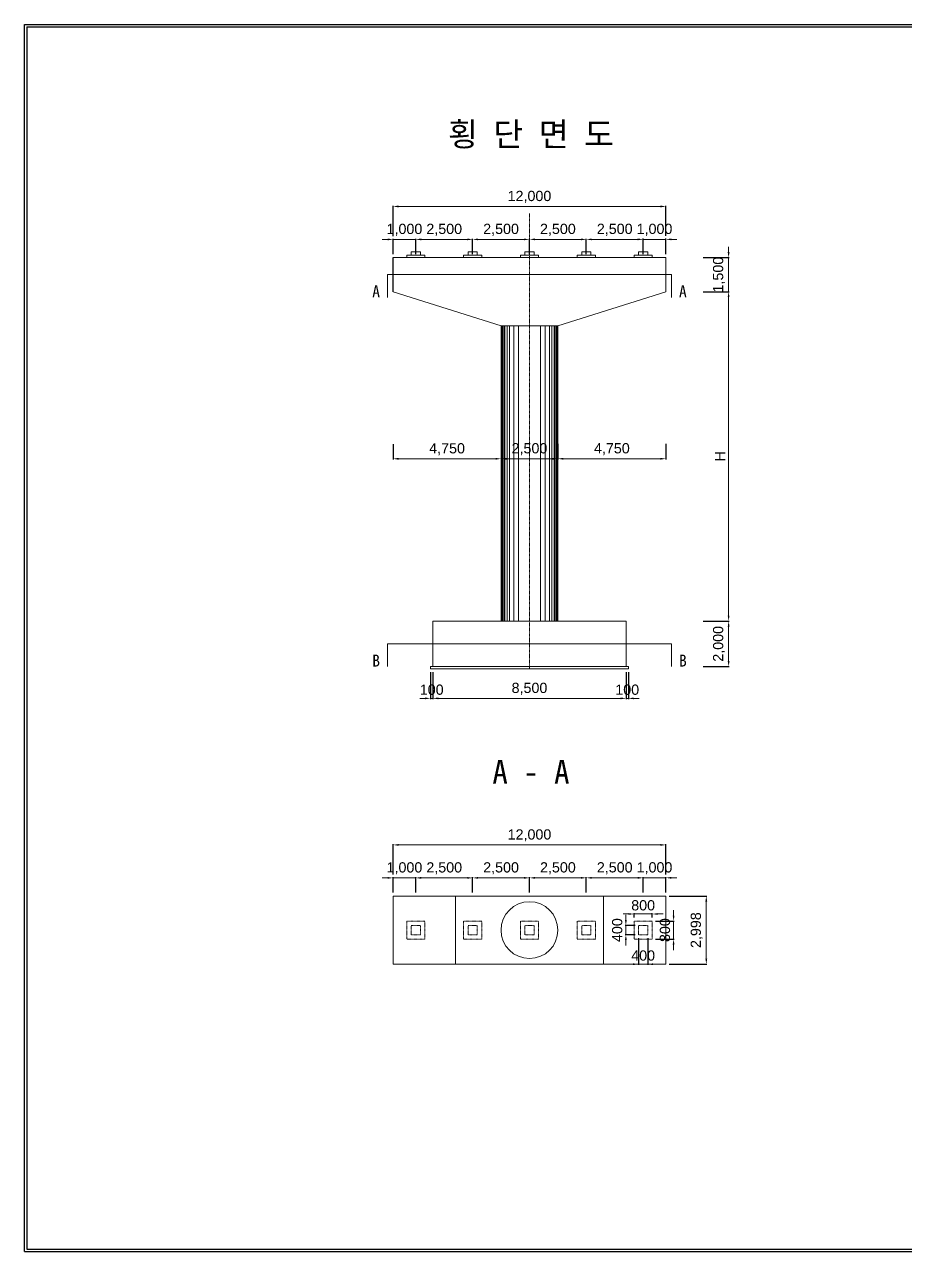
# Model space of a CAD drawing. Header units: metres. Extents: x 203254 to 280754, y 162515 to 216515.
# Drawn here: x 203254 to 242004, y 162515 to 216515 of the extents above; entities that cross this region are included whole.
import ezdxf
from ezdxf.enums import TextEntityAlignment as Align

# ---------------------------------------------------------------- set-up
doc = ezdxf.new("R2010")
doc.units = ezdxf.units.M
doc.header["$MEASUREMENT"] = 0
doc.linetypes.add('DGN Style 3', pattern=[0.059074, 0.042196, -0.016878])
doc.layers.get('Defpoints').update_dxf_attribs({"lineweight": 0})
for name, color, linetype, lineweight in [('A-DIM01', 1, 'Continuous', 0), ('Adojoint Line', 1, 'Continuous', 0), ('Concrete', 4, 'Continuous', 0), ('Shoe', 5, 'Continuous', 0), ('Text', 3, 'Continuous', 0)]:
    doc.layers.add(name, color=color, linetype=linetype, lineweight=lineweight)
doc.styles.get("Standard").update_dxf_attribs({"font": '', "height": 5})
doc.styles.add('Style-ENGINEERING', font='ENGINEERING.shx')
doc.styles.add('style2', font='arial.ttf')
doc.styles.add('돋움', font='')
doc.styles.get('Standard').set_extended_font_data('GulimChe')
doc.styles.get('돋움').set_extended_font_data('Dotum')
doc.dimstyles.new('DIM01', dxfattribs={"dimtxt": 3.5, "dimasz": 0.8, "dimexe": 2, "dimexo": 10, "dimgap": 1.25, "dimtad": 1, "dimdec": 0, "dimzin": 0, "dimtxsty": '돋움', "dimcen": 0.09, "dimclrd": 1, "dimclre": 1, "dimclrt": 256, "dimadec": 0, "dimazin": 0, "dimtfac": 0.072, "dimtdec": 0, "dimtix": 1, "dimtmove": 2, "dimatfit": 3, "dimfxl": 1, "dimtolj": 1, "dimtzin": 0, "dimlwd": -1, "dimarcsym": 0})
doc.dimstyles.get("Standard").update_dxf_attribs({"dimtxt": 5, "dimasz": 0.18, "dimexe": 0.18, "dimexo": 0.0625, "dimgap": 0.09, "dimtad": 0, "dimtih": 1, "dimtoh": 1, "dimdec": 4, "dimzin": 0, "dimdsep": 46, "dimtxsty": 'Standard', "dimcen": 0.09, "dimadec": 0, "dimazin": 0, "dimtfac": 1, "dimtdec": 4, "dimtofl": 0, "dimtmove": 0, "dimatfit": 3, "dimfxl": 1, "dimtolj": 1, "dimtzin": 0, "dimarcsym": 0})

# ---------------------------------------------------------------- blocks, each defined once
blk = doc.blocks.new('TerminatorOpen_0.5')
at = {"color": 0, "linetype": 'ByBlock', "lineweight": -2}
for q in [(-1, 0.25), (-1, 0), (-1, -0.25)]:
    blk.add_line((0, 0), q, dxfattribs=at)
blk = doc.blocks.new('*D126')
at = {"layer": 'Concrete', "color": 0, "linetype": 'Continuous', "lineweight": -2}
blk.add_line((219465, 204759), (219465, 206258), dxfattribs=at)
at = {"layer": 'Defpoints', "color": 0, "linetype": 'Continuous'}
for p in [(219465, 206258), (219465, 206258), (219465, 204758)]:
    blk.add_point(p, dxfattribs=at)
at = {"layer": 'Concrete', "color": 0, "linetype": 'Continuous', "lineweight": -2, "xscale": 0.5, "yscale": 0.5, "zscale": 0.5}
for p, rotation in [((219465, 206258), 90), ((219465, 204758), 270)]:
    blk.add_blockref('TerminatorOpen_0.5', p, dxfattribs=dict(at, rotation=rotation))
at = {"layer": 'Concrete', "color": 0, "linetype": 'Continuous', "lineweight": 0, "insert": (219464, 205508), "char_height": 0.5, "attachment_point": 5, "rotation": 90, "style": 'Style-ENGINEERING'}
blk.add_mtext('1500', dxfattribs=at)
blk = doc.blocks.new('*D128')
at = {"layer": 'A-DIM01', "color": 1}
for p, q in [((219225, 207058), (218985, 207058)), ((220465, 207058), (219465, 207058)), ((220705, 207058), (220945, 207058))]:
    blk.add_line(p, q, dxfattribs=at)
at = {"layer": 'A-DIM01', "color": 1, "lineweight": -2}
for p, q in [((219465, 206408), (219465, 207088)), ((220465, 206408), (220465, 207088))]:
    blk.add_line(p, q, dxfattribs=at)
at = {"layer": 'A-DIM01', "color": 1}
for points in [[(219225, 207098), (219225, 207018), (219465, 207058)], [(220705, 207098), (220705, 207018), (220465, 207058)]]:
    blk.add_solid(points, dxfattribs=at)
at = {"layer": 'Defpoints', "color": 0}
for p in [(219465, 207058), (219465, 206258), (220465, 206258)]:
    blk.add_point(p, dxfattribs=at)
at = {"layer": 'A-DIM01', "color": 7, "insert": (219965, 207479), "char_height": 450, "attachment_point": 5, "style": 'style2'}
blk.add_mtext('\\A1;1,000', dxfattribs=at)
blk = doc.blocks.new('*D130')
at = {"layer": 'A-DIM01', "color": 1, "lineweight": -2}
for p, q in [((219465, 207208), (219465, 208539)), ((231465, 207210), (231465, 208539))]:
    blk.add_line(p, q, dxfattribs=at)
at = {"layer": 'A-DIM01', "color": 1}
blk.add_line((231225, 208509), (219705, 208509), dxfattribs=at)
for points in [[(219705, 208549), (219705, 208469), (219465, 208509)], [(231225, 208549), (231225, 208469), (231465, 208509)]]:
    blk.add_solid(points, dxfattribs=at)
at = {"layer": 'Defpoints', "color": 0}
for p in [(219465, 208509), (219465, 207058), (231465, 207060)]:
    blk.add_point(p, dxfattribs=at)
at = {"layer": 'A-DIM01', "color": 7, "insert": (225465, 208929), "char_height": 450, "attachment_point": 5, "style": 'style2'}
blk.add_mtext('\\A1;12,000', dxfattribs=at)
blk = doc.blocks.new('*D132')
at = {"layer": 'A-DIM01', "color": 1, "lineweight": -2}
for p, q in [((220465, 206408), (220465, 207089)), ((222965, 206409), (222965, 207089))]:
    blk.add_line(p, q, dxfattribs=at)
at = {"layer": 'A-DIM01', "color": 1}
blk.add_line((222725, 207059), (220705, 207059), dxfattribs=at)
for points in [[(220705, 207099), (220705, 207019), (220465, 207059)], [(222725, 207099), (222725, 207019), (222965, 207059)]]:
    blk.add_solid(points, dxfattribs=at)
at = {"layer": 'Defpoints', "color": 0}
for p in [(220465, 207059), (220465, 206258), (222965, 206259)]:
    blk.add_point(p, dxfattribs=at)
at = {"layer": 'A-DIM01', "color": 7, "insert": (221715, 207479), "char_height": 450, "attachment_point": 5, "style": 'style2'}
blk.add_mtext('\\A1;2,500', dxfattribs=at)
blk = doc.blocks.new('*D134')
at = {"layer": 'A-DIM01', "color": 1, "lineweight": -2}
for p, q in [((222965, 206409), (222965, 207089)), ((225465, 206409), (225465, 207089))]:
    blk.add_line(p, q, dxfattribs=at)
at = {"layer": 'A-DIM01', "color": 1}
blk.add_line((225225, 207059), (223205, 207059), dxfattribs=at)
for points in [[(223205, 207099), (223205, 207019), (222965, 207059)], [(225225, 207099), (225225, 207019), (225465, 207059)]]:
    blk.add_solid(points, dxfattribs=at)
at = {"layer": 'Defpoints', "color": 0}
for p in [(222965, 207059), (222965, 206259), (225465, 206259)]:
    blk.add_point(p, dxfattribs=at)
at = {"layer": 'A-DIM01', "color": 7, "insert": (224215, 207480), "char_height": 450, "attachment_point": 5, "style": 'style2'}
blk.add_mtext('\\A1;2,500', dxfattribs=at)
blk = doc.blocks.new('*D136')
at = {"layer": 'A-DIM01', "color": 1, "lineweight": -2}
for p, q in [((225465, 206409), (225465, 207090)), ((227965, 206410), (227965, 207090))]:
    blk.add_line(p, q, dxfattribs=at)
at = {"layer": 'A-DIM01', "color": 1}
blk.add_line((227725, 207060), (225705, 207060), dxfattribs=at)
for points in [[(225705, 207100), (225705, 207020), (225465, 207060)], [(227725, 207100), (227725, 207020), (227965, 207060)]]:
    blk.add_solid(points, dxfattribs=at)
at = {"layer": 'Defpoints', "color": 0}
for p in [(225465, 207060), (225465, 206259), (227965, 206260)]:
    blk.add_point(p, dxfattribs=at)
at = {"layer": 'A-DIM01', "color": 7, "insert": (226715, 207480), "char_height": 450, "attachment_point": 5, "style": 'style2'}
blk.add_mtext('\\A1;2,500', dxfattribs=at)
blk = doc.blocks.new('*D138')
at = {"layer": 'A-DIM01', "color": 1, "lineweight": -2}
for p, q in [((227965, 206410), (227965, 207090)), ((230465, 206410), (230465, 207090))]:
    blk.add_line(p, q, dxfattribs=at)
at = {"layer": 'A-DIM01', "color": 1}
blk.add_line((230225, 207060), (228205, 207060), dxfattribs=at)
for points in [[(228205, 207100), (228205, 207020), (227965, 207060)], [(230225, 207100), (230225, 207020), (230465, 207060)]]:
    blk.add_solid(points, dxfattribs=at)
at = {"layer": 'Defpoints', "color": 0}
for p in [(227965, 207060), (227965, 206260), (230465, 206260)]:
    blk.add_point(p, dxfattribs=at)
at = {"layer": 'A-DIM01', "color": 7, "insert": (229215, 207481), "char_height": 450, "attachment_point": 5, "style": 'style2'}
blk.add_mtext('\\A1;2,500', dxfattribs=at)
blk = doc.blocks.new('*D140')
at = {"layer": 'A-DIM01', "color": 1}
for p, q in [((230225, 207061), (229985, 207061)), ((231465, 207061), (230465, 207061)), ((231705, 207061), (231945, 207061))]:
    blk.add_line(p, q, dxfattribs=at)
at = {"layer": 'A-DIM01', "color": 1, "lineweight": -2}
for p, q in [((230465, 206410), (230465, 207091)), ((231465, 206411), (231465, 207091))]:
    blk.add_line(p, q, dxfattribs=at)
at = {"layer": 'A-DIM01', "color": 1}
for points in [[(230225, 207101), (230225, 207021), (230465, 207061)], [(231705, 207101), (231705, 207021), (231465, 207061)]]:
    blk.add_solid(points, dxfattribs=at)
at = {"layer": 'Defpoints', "color": 0}
for p in [(230465, 207061), (230465, 206260), (231465, 206261)]:
    blk.add_point(p, dxfattribs=at)
at = {"layer": 'A-DIM01', "color": 7, "insert": (230965, 207481), "char_height": 450, "attachment_point": 5, "style": 'style2'}
blk.add_mtext('\\A1;1,000', dxfattribs=at)
blk = doc.blocks.new('*D142')
at = {"layer": 'A-DIM01', "color": 1}
for p, q in [((234225, 206498), (234225, 206738)), ((234225, 204758), (234225, 206258)), ((234225, 204518), (234225, 204278))]:
    blk.add_line(p, q, dxfattribs=at)
at = {"layer": 'A-DIM01', "color": 1, "lineweight": -2}
for p, q in [((233106, 206258), (234255, 206258)), ((233106, 204758), (234255, 204758))]:
    blk.add_line(p, q, dxfattribs=at)
at = {"layer": 'A-DIM01', "color": 1}
for points in [[(234185, 206498), (234265, 206498), (234225, 206258)], [(234185, 204518), (234265, 204518), (234225, 204758)]]:
    blk.add_solid(points, dxfattribs=at)
at = {"layer": 'Defpoints', "color": 0}
for p in [(232956, 206258), (234225, 206258), (232956, 204758)]:
    blk.add_point(p, dxfattribs=at)
at = {"layer": 'A-DIM01', "color": 7, "insert": (233804, 205508), "char_height": 450, "attachment_point": 5, "rotation": 90, "style": 'style2'}
blk.add_mtext('\\A1;1,500', dxfattribs=at)
blk = doc.blocks.new('*D144')
at = {"layer": 'A-DIM01', "color": 1, "lineweight": -2}
for p, q in [((219465, 198053), (219465, 197373)), ((224215, 198053), (224215, 197373))]:
    blk.add_line(p, q, dxfattribs=at)
at = {"layer": 'A-DIM01', "color": 1}
blk.add_line((219705, 197403), (223975, 197403), dxfattribs=at)
for points in [[(219705, 197443), (219705, 197363), (219465, 197403)], [(223975, 197443), (223975, 197363), (224215, 197403)]]:
    blk.add_solid(points, dxfattribs=at)
at = {"layer": 'Defpoints', "color": 0}
for p in [(219465, 198203), (224215, 198203), (224215, 197403)]:
    blk.add_point(p, dxfattribs=at)
at = {"layer": 'A-DIM01', "color": 7, "insert": (221840, 197823), "char_height": 450, "attachment_point": 5, "style": 'style2'}
blk.add_mtext('\\A1;4,750', dxfattribs=at)
blk = doc.blocks.new('*D146')
at = {"layer": 'A-DIM01', "color": 1, "lineweight": -2}
for p, q in [((224215, 198053), (224215, 197373)), ((226715, 198054), (226715, 197373))]:
    blk.add_line(p, q, dxfattribs=at)
at = {"layer": 'A-DIM01', "color": 1}
blk.add_line((224455, 197403), (226475, 197403), dxfattribs=at)
for points in [[(224455, 197443), (224455, 197363), (224215, 197403)], [(226475, 197443), (226475, 197363), (226715, 197403)]]:
    blk.add_solid(points, dxfattribs=at)
at = {"layer": 'Defpoints', "color": 0}
for p in [(224215, 198203), (226715, 198204), (226715, 197403)]:
    blk.add_point(p, dxfattribs=at)
at = {"layer": 'A-DIM01', "color": 7, "insert": (225465, 197824), "char_height": 450, "attachment_point": 5, "style": 'style2'}
blk.add_mtext('\\A1;2,500', dxfattribs=at)
blk = doc.blocks.new('*D148')
at = {"layer": 'A-DIM01', "color": 1, "lineweight": -2}
for p, q in [((226715, 198054), (226715, 197374)), ((231465, 198054), (231465, 197374))]:
    blk.add_line(p, q, dxfattribs=at)
at = {"layer": 'A-DIM01', "color": 1}
blk.add_line((226955, 197404), (231225, 197404), dxfattribs=at)
for points in [[(226955, 197444), (226955, 197364), (226715, 197404)], [(231225, 197444), (231225, 197364), (231465, 197404)]]:
    blk.add_solid(points, dxfattribs=at)
at = {"layer": 'Defpoints', "color": 0}
for p in [(226715, 198204), (231465, 198204), (231465, 197404)]:
    blk.add_point(p, dxfattribs=at)
at = {"layer": 'A-DIM01', "color": 7, "insert": (229090, 197824), "char_height": 450, "attachment_point": 5, "style": 'style2'}
blk.add_mtext('\\A1;4,750', dxfattribs=at)
blk = doc.blocks.new('*D150')
at = {"layer": 'A-DIM01', "color": 1, "lineweight": -2}
for p, q in [((233574, 204758), (234255, 204758)), ((233106, 190258), (234255, 190258))]:
    blk.add_line(p, q, dxfattribs=at)
at = {"layer": 'A-DIM01', "color": 1}
blk.add_line((234225, 190498), (234225, 204518), dxfattribs=at)
for points in [[(234185, 204518), (234265, 204518), (234225, 204758)], [(234185, 190498), (234265, 190498), (234225, 190258)]]:
    blk.add_solid(points, dxfattribs=at)
at = {"layer": 'Defpoints', "color": 0}
for p in [(233424, 204758), (234225, 204758), (232956, 190258)]:
    blk.add_point(p, dxfattribs=at)
at = {"layer": 'A-DIM01', "color": 7, "insert": (233850, 197508), "char_height": 450, "attachment_point": 5, "rotation": 90, "style": 'style2'}
blk.add_mtext('\\A1;H', dxfattribs=at)
blk = doc.blocks.new('*D152')
at = {"layer": 'A-DIM01', "color": 1, "lineweight": -2}
for p, q in [((233106, 190258), (234256, 190258)), ((233106, 188258), (234256, 188258))]:
    blk.add_line(p, q, dxfattribs=at)
at = {"layer": 'A-DIM01', "color": 1}
blk.add_line((234226, 188498), (234226, 190018), dxfattribs=at)
for points in [[(234186, 190018), (234266, 190018), (234226, 190258)], [(234186, 188498), (234266, 188498), (234226, 188258)]]:
    blk.add_solid(points, dxfattribs=at)
at = {"layer": 'Defpoints', "color": 0}
for p in [(232956, 190258), (234226, 190258), (232956, 188258)]:
    blk.add_point(p, dxfattribs=at)
at = {"layer": 'A-DIM01', "color": 7, "insert": (233805, 189258), "char_height": 450, "attachment_point": 5, "rotation": 90, "style": 'style2'}
blk.add_mtext('\\A1;2,000', dxfattribs=at)
blk = doc.blocks.new('*D154')
at = {"layer": 'A-DIM01', "color": 1, "lineweight": -2}
for p, q in [((221115, 188008), (221115, 186828)), ((221215, 188008), (221215, 186828))]:
    blk.add_line(p, q, dxfattribs=at)
at = {"layer": 'A-DIM01', "color": 1}
for p, q in [((220875, 186858), (220635, 186858)), ((221115, 186858), (221215, 186858)), ((221455, 186858), (221695, 186858))]:
    blk.add_line(p, q, dxfattribs=at)
for points in [[(220875, 186898), (220875, 186818), (221115, 186858)], [(221455, 186898), (221455, 186818), (221215, 186858)]]:
    blk.add_solid(points, dxfattribs=at)
at = {"layer": 'Defpoints', "color": 0}
for p in [(221115, 188158), (221215, 188158), (221215, 186858)]:
    blk.add_point(p, dxfattribs=at)
at = {"layer": 'A-DIM01', "color": 7, "insert": (221165, 187238), "char_height": 450, "attachment_point": 5, "style": 'style2'}
blk.add_mtext('\\A1;100', dxfattribs=at)
blk = doc.blocks.new('*D156')
at = {"layer": 'A-DIM01', "color": 1, "lineweight": -2}
for p, q in [((229715, 188008), (229715, 186828)), ((229815, 188008), (229815, 186828))]:
    blk.add_line(p, q, dxfattribs=at)
at = {"layer": 'A-DIM01', "color": 1}
for p, q in [((229475, 186858), (229235, 186858)), ((229715, 186858), (229815, 186858)), ((230055, 186858), (230295, 186858))]:
    blk.add_line(p, q, dxfattribs=at)
for points in [[(229475, 186898), (229475, 186818), (229715, 186858)], [(230055, 186898), (230055, 186818), (229815, 186858)]]:
    blk.add_solid(points, dxfattribs=at)
at = {"layer": 'Defpoints', "color": 0}
for p in [(229715, 188158), (229815, 188158), (229815, 186858)]:
    blk.add_point(p, dxfattribs=at)
at = {"layer": 'A-DIM01', "color": 7, "insert": (229765, 187238), "char_height": 450, "attachment_point": 5, "style": 'style2'}
blk.add_mtext('\\A1;100', dxfattribs=at)
blk = doc.blocks.new('*D158')
at = {"layer": 'A-DIM01', "color": 1, "lineweight": -2}
for p, q in [((221215, 188008), (221215, 186828)), ((229715, 188008), (229715, 186828))]:
    blk.add_line(p, q, dxfattribs=at)
at = {"layer": 'A-DIM01', "color": 1}
blk.add_line((221455, 186858), (229475, 186858), dxfattribs=at)
for points in [[(221455, 186898), (221455, 186818), (221215, 186858)], [(229475, 186898), (229475, 186818), (229715, 186858)]]:
    blk.add_solid(points, dxfattribs=at)
at = {"layer": 'Defpoints', "color": 0}
for p in [(221215, 188158), (229715, 188158), (229715, 186858)]:
    blk.add_point(p, dxfattribs=at)
at = {"layer": 'A-DIM01', "color": 7, "insert": (225465, 187278), "char_height": 450, "attachment_point": 5, "style": 'style2'}
blk.add_mtext('\\A1;8,500', dxfattribs=at)
blk = doc.blocks.new('*D184')
at = {"layer": 'A-DIM01', "color": 1, "lineweight": -2}
for p, q in [((219465, 179107), (219465, 180438)), ((231465, 179109), (231465, 180438))]:
    blk.add_line(p, q, dxfattribs=at)
at = {"layer": 'A-DIM01', "color": 1}
blk.add_line((231225, 180408), (219705, 180408), dxfattribs=at)
for points in [[(219705, 180448), (219705, 180368), (219465, 180408)], [(231225, 180448), (231225, 180368), (231465, 180408)]]:
    blk.add_solid(points, dxfattribs=at)
at = {"layer": 'Defpoints', "color": 0}
for p in [(219465, 180408), (219465, 178957), (231465, 178959)]:
    blk.add_point(p, dxfattribs=at)
at = {"layer": 'A-DIM01', "color": 7, "insert": (225465, 180828), "char_height": 450, "attachment_point": 5, "style": 'style2'}
blk.add_mtext('\\A1;12,000', dxfattribs=at)
blk = doc.blocks.new('*D186')
at = {"layer": 'A-DIM01', "color": 1, "lineweight": -2}
for p, q in [((225465, 178308), (225465, 178989)), ((227965, 178309), (227965, 178989))]:
    blk.add_line(p, q, dxfattribs=at)
at = {"layer": 'A-DIM01', "color": 1}
blk.add_line((227725, 178959), (225705, 178959), dxfattribs=at)
for points in [[(225705, 178999), (225705, 178919), (225465, 178959)], [(227725, 178999), (227725, 178919), (227965, 178959)]]:
    blk.add_solid(points, dxfattribs=at)
at = {"layer": 'Defpoints', "color": 0}
for p in [(225465, 178959), (225465, 178158), (227965, 178159)]:
    blk.add_point(p, dxfattribs=at)
at = {"layer": 'A-DIM01', "color": 7, "insert": (226715, 179379), "char_height": 450, "attachment_point": 5, "style": 'style2'}
blk.add_mtext('\\A1;2,500', dxfattribs=at)
blk = doc.blocks.new('*D188')
at = {"layer": 'A-DIM01', "color": 1, "lineweight": -2}
for p, q in [((227965, 178309), (227965, 178989)), ((230465, 178309), (230465, 178989))]:
    blk.add_line(p, q, dxfattribs=at)
at = {"layer": 'A-DIM01', "color": 1}
blk.add_line((230225, 178959), (228205, 178959), dxfattribs=at)
for points in [[(228205, 178999), (228205, 178919), (227965, 178959)], [(230225, 178999), (230225, 178919), (230465, 178959)]]:
    blk.add_solid(points, dxfattribs=at)
at = {"layer": 'Defpoints', "color": 0}
for p in [(227965, 178959), (227965, 178159), (230465, 178159)]:
    blk.add_point(p, dxfattribs=at)
at = {"layer": 'A-DIM01', "color": 7, "insert": (229215, 179380), "char_height": 450, "attachment_point": 5, "style": 'style2'}
blk.add_mtext('\\A1;2,500', dxfattribs=at)
blk = doc.blocks.new('*D190')
at = {"layer": 'A-DIM01', "color": 1}
for p, q in [((230225, 178960), (229985, 178960)), ((231465, 178960), (230465, 178960)), ((231705, 178960), (231945, 178960))]:
    blk.add_line(p, q, dxfattribs=at)
at = {"layer": 'A-DIM01', "color": 1, "lineweight": -2}
for p, q in [((230465, 178309), (230465, 178990)), ((231465, 178310), (231465, 178990))]:
    blk.add_line(p, q, dxfattribs=at)
at = {"layer": 'A-DIM01', "color": 1}
for points in [[(230225, 179000), (230225, 178920), (230465, 178960)], [(231705, 179000), (231705, 178920), (231465, 178960)]]:
    blk.add_solid(points, dxfattribs=at)
at = {"layer": 'Defpoints', "color": 0}
for p in [(230465, 178960), (230465, 178159), (231465, 178160)]:
    blk.add_point(p, dxfattribs=at)
at = {"layer": 'A-DIM01', "color": 7, "insert": (230965, 179380), "char_height": 450, "attachment_point": 5, "style": 'style2'}
blk.add_mtext('\\A1;1,000', dxfattribs=at)
blk = doc.blocks.new('*D192')
at = {"layer": 'A-DIM01', "color": 1, "lineweight": -2}
for p, q in [((222965, 178308), (222965, 178988)), ((225465, 178308), (225465, 178988))]:
    blk.add_line(p, q, dxfattribs=at)
at = {"layer": 'A-DIM01', "color": 1}
blk.add_line((225225, 178958), (223205, 178958), dxfattribs=at)
for points in [[(223205, 178998), (223205, 178918), (222965, 178958)], [(225225, 178998), (225225, 178918), (225465, 178958)]]:
    blk.add_solid(points, dxfattribs=at)
at = {"layer": 'Defpoints', "color": 0}
for p in [(222965, 178958), (222965, 178158), (225465, 178158)]:
    blk.add_point(p, dxfattribs=at)
at = {"layer": 'A-DIM01', "color": 7, "insert": (224215, 179379), "char_height": 450, "attachment_point": 5, "style": 'style2'}
blk.add_mtext('\\A1;2,500', dxfattribs=at)
blk = doc.blocks.new('*D194')
at = {"layer": 'A-DIM01', "color": 1, "lineweight": -2}
for p, q in [((220465, 178307), (220465, 178988)), ((222965, 178308), (222965, 178988))]:
    blk.add_line(p, q, dxfattribs=at)
at = {"layer": 'A-DIM01', "color": 1}
blk.add_line((222725, 178958), (220705, 178958), dxfattribs=at)
for points in [[(220705, 178998), (220705, 178918), (220465, 178958)], [(222725, 178998), (222725, 178918), (222965, 178958)]]:
    blk.add_solid(points, dxfattribs=at)
at = {"layer": 'Defpoints', "color": 0}
for p in [(220465, 178958), (220465, 178157), (222965, 178158)]:
    blk.add_point(p, dxfattribs=at)
at = {"layer": 'A-DIM01', "color": 7, "insert": (221715, 179378), "char_height": 450, "attachment_point": 5, "style": 'style2'}
blk.add_mtext('\\A1;2,500', dxfattribs=at)
blk = doc.blocks.new('*D196')
at = {"layer": 'A-DIM01', "color": 1}
for p, q in [((219225, 178957), (218985, 178957)), ((220465, 178957), (219465, 178957)), ((220705, 178957), (220945, 178957))]:
    blk.add_line(p, q, dxfattribs=at)
at = {"layer": 'A-DIM01', "color": 1, "lineweight": -2}
for p, q in [((219465, 178307), (219465, 178987)), ((220465, 178307), (220465, 178987))]:
    blk.add_line(p, q, dxfattribs=at)
at = {"layer": 'A-DIM01', "color": 1}
for points in [[(219225, 178997), (219225, 178917), (219465, 178957)], [(220705, 178997), (220705, 178917), (220465, 178957)]]:
    blk.add_solid(points, dxfattribs=at)
at = {"layer": 'Defpoints', "color": 0}
for p in [(219465, 178957), (219465, 178157), (220465, 178157)]:
    blk.add_point(p, dxfattribs=at)
at = {"layer": 'A-DIM01', "color": 7, "insert": (219965, 179378), "char_height": 450, "attachment_point": 5, "style": 'style2'}
blk.add_mtext('\\A1;1,000', dxfattribs=at)
blk = doc.blocks.new('*D198')
at = {"layer": 'A-DIM01', "color": 1}
for p, q in [((229825, 177368), (229585, 177368)), ((230865, 177368), (230065, 177368)), ((231105, 177368), (231345, 177368))]:
    blk.add_line(p, q, dxfattribs=at)
at = {"layer": 'A-DIM01', "color": 1, "lineweight": -2}
for p, q in [((230065, 177208), (230065, 177398)), ((230865, 177208), (230865, 177398))]:
    blk.add_line(p, q, dxfattribs=at)
at = {"layer": 'A-DIM01', "color": 1}
for points in [[(229825, 177408), (229825, 177328), (230065, 177368)], [(231105, 177408), (231105, 177328), (230865, 177368)]]:
    blk.add_solid(points, dxfattribs=at)
at = {"layer": 'Defpoints', "color": 0}
for p in [(230065, 177368), (230065, 177058), (230865, 177058)]:
    blk.add_point(p, dxfattribs=at)
at = {"layer": 'A-DIM01', "color": 7, "insert": (230465, 177748), "char_height": 450, "attachment_point": 5, "style": 'style2'}
blk.add_mtext('\\A1;800', dxfattribs=at)
blk = doc.blocks.new('*D200')
at = {"layer": 'A-DIM01', "color": 1}
for p, q in [((231805, 177298), (231805, 177538)), ((231805, 176258), (231805, 177058)), ((231805, 176018), (231805, 175778))]:
    blk.add_line(p, q, dxfattribs=at)
at = {"layer": 'A-DIM01', "color": 1, "lineweight": -2}
for p, q in [((231015, 177058), (231835, 177058)), ((231015, 176258), (231835, 176258))]:
    blk.add_line(p, q, dxfattribs=at)
at = {"layer": 'A-DIM01', "color": 1}
for points in [[(231765, 177298), (231845, 177298), (231805, 177058)], [(231765, 176018), (231845, 176018), (231805, 176258)]]:
    blk.add_solid(points, dxfattribs=at)
at = {"layer": 'Defpoints', "color": 0}
for p in [(230865, 177058), (231805, 177058), (230865, 176258)]:
    blk.add_point(p, dxfattribs=at)
at = {"layer": 'A-DIM01', "color": 7, "insert": (231426, 176658), "char_height": 450, "attachment_point": 5, "rotation": 90, "style": 'style2'}
blk.add_mtext('\\A1;800', dxfattribs=at)
blk = doc.blocks.new('*D202')
at = {"layer": 'A-DIM01', "color": 1, "lineweight": -2}
for p, q in [((230265, 176308), (230265, 175128)), ((230665, 176308), (230665, 175128))]:
    blk.add_line(p, q, dxfattribs=at)
at = {"layer": 'A-DIM01', "color": 1}
for p, q in [((230025, 175158), (229785, 175158)), ((230265, 175158), (230665, 175158)), ((230905, 175158), (231145, 175158))]:
    blk.add_line(p, q, dxfattribs=at)
for points in [[(230025, 175198), (230025, 175118), (230265, 175158)], [(230905, 175198), (230905, 175118), (230665, 175158)]]:
    blk.add_solid(points, dxfattribs=at)
at = {"layer": 'Defpoints', "color": 0}
for p in [(230265, 176458), (230665, 176458), (230665, 175158)]:
    blk.add_point(p, dxfattribs=at)
at = {"layer": 'A-DIM01', "color": 7, "insert": (230465, 175538), "char_height": 450, "attachment_point": 5, "style": 'style2'}
blk.add_mtext('\\A1;400', dxfattribs=at)
blk = doc.blocks.new('*D204')
at = {"layer": 'A-DIM01', "color": 1}
for p, q in [((229705, 177098), (229705, 177338)), ((229705, 176858), (229705, 176458)), ((229705, 176218), (229705, 175978))]:
    blk.add_line(p, q, dxfattribs=at)
at = {"layer": 'A-DIM01', "color": 1, "lineweight": -2}
for p, q in [((230115, 176858), (229675, 176858)), ((230115, 176458), (229675, 176458))]:
    blk.add_line(p, q, dxfattribs=at)
at = {"layer": 'A-DIM01', "color": 1}
for points in [[(229665, 177098), (229745, 177098), (229705, 176858)], [(229665, 176218), (229745, 176218), (229705, 176458)]]:
    blk.add_solid(points, dxfattribs=at)
at = {"layer": 'Defpoints', "color": 0}
for p in [(230265, 176858), (229705, 176458), (230265, 176458)]:
    blk.add_point(p, dxfattribs=at)
at = {"layer": 'A-DIM01', "color": 7, "insert": (229325, 176658), "char_height": 450, "attachment_point": 5, "rotation": 90, "style": 'style2'}
blk.add_mtext('\\A1;400', dxfattribs=at)
blk = doc.blocks.new('*D206')
at = {"layer": 'A-DIM01', "color": 1, "lineweight": -2}
for p, q in [((231615, 178157), (233273, 178157)), ((231615, 175159), (233273, 175159))]:
    blk.add_line(p, q, dxfattribs=at)
at = {"layer": 'A-DIM01', "color": 1}
blk.add_line((233243, 175399), (233243, 177917), dxfattribs=at)
for points in [[(233203, 177917), (233283, 177917), (233243, 178157)], [(233203, 175399), (233283, 175399), (233243, 175159)]]:
    blk.add_solid(points, dxfattribs=at)
at = {"layer": 'Defpoints', "color": 0}
for p in [(231465, 178157), (233243, 178157), (231465, 175159)]:
    blk.add_point(p, dxfattribs=at)
at = {"layer": 'A-DIM01', "color": 7, "insert": (232823, 176658), "char_height": 450, "attachment_point": 5, "rotation": 90, "style": 'style2'}
blk.add_mtext('\\A1;2,998', dxfattribs=at)

msp = doc.modelspace()

# ---------------------------------------------------------------- linework, layer by layer
for p, q in [((203253.84138, 162515.13643), (203253.84138, 216515.13643)), ((203253.84138, 216515.13643), (280753.84138, 216515.13643)), ((203353.84138, 216415.13643), (203353.84138, 162615.13643)), ((203353.84138, 216415.13643), (280653.84138, 216415.13643)), ((203353.84138, 162615.13643), (280653.84138, 162615.13643)), ((203253.84138, 162515.13643), (280753.84138, 162515.13643))]:
    msp.add_line(p, q)
at = {"layer": 'Adojoint Line', "linetype": 'DGN Style 3', "lineweight": 0}
msp.add_line((225464.82879, 188158.02431), (225464.82879, 208194.7442), dxfattribs=at)
at = {"layer": 'Adojoint Line'}
for p, q in [((219214.82879, 205508.02431), (219214.82879, 204508.02431)), ((219214.82879, 205508.02431), (231714.82879, 205508.02431)), ((231714.82879, 205508.02431), (231714.82879, 204508.02431)), ((219214.82879, 189258.02431), (231714.82879, 189258.02431)), ((219214.82879, 189258.02431), (219214.82879, 188258.02431)), ((231714.82879, 189258.02431), (231714.82879, 188258.02431))]:
    msp.add_line(p, q, dxfattribs=at)
at = {"layer": 'Concrete'}
for p, q in [((220864.82879, 206258.02431), (220064.82879, 206258.02431)), ((223364.82879, 206258.02431), (222564.82879, 206258.02431)), ((225864.82879, 206258.02431), (225064.82879, 206258.02431)), ((228364.82879, 206258.02431), (227564.82879, 206258.02431)), ((230864.82879, 206258.02431), (230064.82879, 206258.02431)), ((221114.82879, 188258.02431), (221114.82879, 188158.02431)), ((229814.82879, 188258.02431), (221114.82879, 188258.02431)), ((221114.82879, 188158.02431), (229814.82879, 188158.02431)), ((229814.82879, 188158.02431), (229814.82879, 188258.02431)), ((219465.82879, 178158.02431), (231464.82879, 178157.02431)), ((219465.82879, 175158.02431), (219465.82879, 178158.02431)), ((231464.82879, 178157.02431), (231464.82879, 175159.02431)), ((231464.82879, 175159.02431), (219465.82879, 175158.02431))]:
    msp.add_line(p, q, dxfattribs=at)
at = {"layer": 'Concrete', "linetype": 'Continuous', "lineweight": 0}
for p, q in [((226674.82879, 203258.02431), (224214.82879, 203258.02431)), ((224219.82879, 203258.02431), (224219.82879, 196655.22434)), ((224224.82879, 196653.76803), (224224.82879, 203258.02431)), ((224229.82879, 203258.02431), (224229.82879, 196806.81326)), ((224229.82879, 203258.02431), (224254.82879, 203258.02431)), ((224254.82879, 201945.93568), (224254.82879, 203258.02431)), ((224279.82879, 203258.02431), (224279.82879, 196617.37662)), ((224329.82879, 190258.02431), (224329.82879, 203258.02431)), ((224379.82879, 203258.02431), (224379.82879, 195942.0067)), ((224479.82879, 190258.02431), (224479.82879, 203258.02431)), ((224579.82879, 203258.02431), (224579.82879, 196425.41325)), ((224779.82879, 190258.02431), (224779.82879, 203258.02431)), ((224979.82879, 203258.02431), (224979.82879, 196372.25192)), ((225949.82879, 203258.02431), (225949.82879, 196372.25192)), ((226149.82879, 190258.02431), (226149.82879, 203258.02431)), ((226349.82879, 203258.02431), (226349.82879, 196425.41325)), ((226449.82879, 190258.02431), (226449.82879, 203258.02431)), ((226549.82879, 203258.02431), (226549.82879, 195942.0067)), ((226599.82879, 190258.02431), (226599.82879, 203258.02431)), ((226649.82879, 203258.02431), (226649.82879, 196617.37662)), ((226699.82879, 203258.02431), (226674.82879, 203258.02431)), ((226674.82879, 201945.93568), (226674.82879, 203258.02431)), ((226699.82879, 203258.02431), (226699.82879, 196806.81326)), ((226704.82879, 196653.76803), (226704.82879, 203258.02431)), ((226709.82879, 203258.02431), (226709.82879, 196655.22434)), ((224254.82879, 199873.34254), (224254.82879, 201945.93568)), ((226674.82879, 199873.34254), (226674.82879, 201945.93568)), ((224254.82879, 195728.15626), (224254.82879, 199873.34254)), ((226674.82879, 195728.15626), (226674.82879, 199873.34254)), ((224219.82879, 196655.22434), (224219.82879, 193355.28131)), ((224224.82879, 190258.02431), (224224.82879, 196653.76803)), ((224229.82879, 196806.81326), (224229.82879, 193064.57605)), ((224279.82879, 196617.37662), (224279.82879, 190258.02431)), ((226649.82879, 196617.37662), (226649.82879, 190258.02431)), ((226699.82879, 196806.81326), (226699.82879, 193064.57605)), ((226704.82879, 190258.02431), (226704.82879, 196653.76803)), ((226709.82879, 196655.22434), (226709.82879, 193355.28131)), ((224579.82879, 196425.41325), (224579.82879, 193014.72458)), ((224979.82879, 196372.25192), (224979.82879, 190258.02431)), ((225949.82879, 196372.25192), (225949.82879, 190258.02431)), ((226349.82879, 196425.41325), (226349.82879, 193014.72458)), ((224254.82879, 192300.11555), (224254.82879, 195728.15626)), ((224379.82879, 195942.0067), (224379.82879, 190258.02431)), ((226549.82879, 195942.0067), (226549.82879, 190258.02431)), ((226674.82879, 192300.11555), (226674.82879, 195728.15626)), ((224219.82879, 193355.28131), (224219.82879, 191705.30979)), ((226709.82879, 193355.28131), (226709.82879, 191705.30979)), ((224229.82879, 193064.57605), (224229.82879, 191274.9655)), ((224579.82879, 193014.72458), (224579.82879, 190258.02431)), ((226349.82879, 193014.72458), (226349.82879, 190258.02431)), ((226699.82879, 193064.57605), (226699.82879, 191274.9655)), ((224254.82879, 190868.73399), (224254.82879, 192300.11555)), ((226674.82879, 190868.73399), (226674.82879, 192300.11555)), ((224219.82879, 191705.30979), (224219.82879, 190880.32404)), ((226709.82879, 191705.30979), (226709.82879, 190880.32404)), ((224229.82879, 191274.9655), (224229.82879, 190460.69179)), ((226699.82879, 191274.9655), (226699.82879, 190460.69179)), ((224219.82879, 190880.32404), (224219.82879, 190258.02431)), ((224254.82879, 190265.25603), (224254.82879, 190868.73399)), ((226674.82879, 190265.25603), (226674.82879, 190868.73399)), ((226709.82879, 190880.32404), (226709.82879, 190258.02431)), ((224229.82879, 190460.69179), (224229.82879, 190279.66202)), ((224229.82879, 190279.66202), (224229.82879, 190258.02431)), ((224254.82879, 190265.25603), (224254.82879, 190258.02431)), ((226674.82879, 190265.25603), (226674.82879, 190258.02431)), ((226699.82879, 190460.69179), (226699.82879, 190279.66202)), ((226699.82879, 190279.66202), (226699.82879, 190258.02431)), ((222214.82879, 178158.02431), (222214.82879, 175158.02431)), ((228714.82879, 178158.02431), (228714.82879, 175158.02431))]:
    msp.add_line(p, q, dxfattribs=at)
at = {"layer": 'Concrete', "linetype": 'DGN Style 3', "lineweight": 0}
for p, q in [((220064.99409, 176258.02431), (220064.99409, 177058.02431)), ((220064.99409, 177058.02431), (220864.99359, 177058.02431)), ((220264.99384, 176858.02431), (220664.99384, 176858.02431)), ((220264.99409, 176458.02431), (220264.99409, 176858.02431)), ((220664.99384, 176858.02431), (220664.99384, 176458.02431)), ((220864.99359, 177058.02431), (220864.99359, 176258.02431)), ((222564.99409, 176258.02431), (222564.99409, 177058.02431)), ((222564.99409, 177058.02431), (223364.99359, 177058.02431)), ((222764.99384, 176858.02431), (223164.99384, 176858.02431)), ((222764.99409, 176458.02431), (222764.99409, 176858.02431)), ((223164.99384, 176858.02431), (223164.99384, 176458.02431)), ((223364.99359, 177058.02431), (223364.99359, 176258.02431)), ((225064.99409, 176258.02431), (225064.99409, 177058.02431)), ((225064.99409, 177058.02431), (225864.99359, 177058.02431)), ((225264.99384, 176858.02431), (225664.99384, 176858.02431)), ((225264.99409, 176458.02431), (225264.99409, 176858.02431)), ((225664.99384, 176858.02431), (225664.99384, 176458.02431)), ((225864.99359, 177058.02431), (225864.99359, 176258.02431)), ((227564.99409, 176258.02431), (227564.99409, 177058.02431)), ((227564.99409, 177058.02431), (228364.99359, 177058.02431)), ((227764.99384, 176858.02431), (228164.99384, 176858.02431)), ((227764.99409, 176458.02431), (227764.99409, 176858.02431)), ((228164.99384, 176858.02431), (228164.99384, 176458.02431)), ((228364.99359, 177058.02431), (228364.99359, 176258.02431)), ((230064.82879, 176258.02431), (230064.82879, 177058.02431)), ((230064.82879, 177058.02431), (230864.8283, 177058.02431)), ((230264.82855, 176858.02431), (230664.82855, 176858.02431)), ((230264.82879, 176458.02431), (230264.82879, 176858.02431)), ((230664.82855, 176858.02431), (230664.82855, 176458.02431)), ((230864.8283, 177058.02431), (230864.8283, 176258.02431)), ((220864.99359, 176258.02431), (220064.99409, 176258.02431)), ((220664.99384, 176458.02431), (220264.99409, 176458.02431)), ((223364.99359, 176258.02431), (222564.99409, 176258.02431)), ((223164.99384, 176458.02431), (222764.99409, 176458.02431)), ((225864.99359, 176258.02431), (225064.99409, 176258.02431)), ((225664.99384, 176458.02431), (225264.99409, 176458.02431)), ((228364.99359, 176258.02431), (227564.99409, 176258.02431)), ((228164.99384, 176458.02431), (227764.99409, 176458.02431)), ((230864.8283, 176258.02431), (230064.82879, 176258.02431)), ((230664.82855, 176458.02431), (230264.82879, 176458.02431))]:
    msp.add_line(p, q, dxfattribs=at)
at = {"layer": 'Concrete', "linetype": 'Continuous', "lineweight": 0, "flags": 128}
for points in [[(219464.82879, 206258.02431), (225464.82879, 206258.02431), (231464.82879, 206258.02431), (231464.82879, 204758.02431), (226714.82879, 203258.02431), (225464.82879, 203258.02431), (224214.82879, 203258.02431), (219464.82879, 204758.02431), (219464.82879, 206258.02431)], [(224214.82879, 203258.02431), (224214.82879, 190258.02431), (225949.82879, 190258.02431)], [(224214.82879, 200802.39893), (224214.82879, 203258.02431), (224229.82879, 203258.02431)], [(226709.82879, 190258.02431), (226714.82879, 190258.02431), (226714.82879, 203258.02431), (226699.82879, 203258.02431)], [(224219.82879, 190258.02431), (224214.82879, 190258.02431), (224214.82879, 200802.39893)], [(225464.82879, 190258.02431), (221214.82879, 190258.02431), (221214.82879, 188258.02431), (229714.82879, 188258.02431), (229714.82879, 190258.02431), (224214.82879, 190258.02431)], [(224224.82879, 190258.02431), (224219.82879, 190258.02431)], [(224229.82879, 190258.02431), (224224.82879, 190258.02431)], [(224579.82879, 190258.02431), (224229.82879, 190258.02431)], [(224979.82879, 190258.02431), (224579.82879, 190258.02431)], [(225949.82879, 190258.02431), (226349.82879, 190258.02431)], [(226349.82879, 190258.02431), (226699.82879, 190258.02431)], [(226699.82879, 190258.02431), (226704.82879, 190258.02431)], [(226704.82879, 190258.02431), (226709.82879, 190258.02431)]]:
    msp.add_lwpolyline(points, dxfattribs=at)
at = {"layer": 'Concrete', "extrusion": (0, 0, -1)}
msp.add_arc((-225464.82879, 176658.02431), 1250, 0, 359.99999427, dxfattribs=at)
msp.add_arc((-225464.82879, 176658.02431), 1250, 0, 359.99999427, dxfattribs=at)
at = {"layer": 'Shoe'}
for p, q in [((220064.82879, 206258.02431), (220064.82879, 206358.02431)), ((220064.82879, 206358.02431), (220864.82879, 206358.02431)), ((220264.82879, 206358.02431), (220264.82879, 206508.02431)), ((220264.82879, 206508.02431), (220664.82879, 206508.02431)), ((220664.82879, 206508.02431), (220664.82879, 206358.02431)), ((220864.82879, 206358.02431), (220864.82879, 206258.02431)), ((222564.82879, 206258.02431), (222564.82879, 206358.02431)), ((222564.82879, 206358.02431), (223364.82879, 206358.02431)), ((222764.82879, 206358.02431), (222764.82879, 206508.02431)), ((222764.82879, 206508.02431), (223164.82879, 206508.02431)), ((223164.82879, 206508.02431), (223164.82879, 206358.02431)), ((223364.82879, 206358.02431), (223364.82879, 206258.02431)), ((225064.82879, 206258.02431), (225064.82879, 206358.02431)), ((225064.82879, 206358.02431), (225864.82879, 206358.02431)), ((225264.82879, 206358.02431), (225264.82879, 206508.02431)), ((225264.82879, 206508.02431), (225664.82879, 206508.02431)), ((225664.82879, 206508.02431), (225664.82879, 206358.02431)), ((225864.82879, 206358.02431), (225864.82879, 206258.02431)), ((227564.82879, 206258.02431), (227564.82879, 206358.02431)), ((227564.82879, 206358.02431), (228364.82879, 206358.02431)), ((227764.82879, 206358.02431), (227764.82879, 206508.02431)), ((227764.82879, 206508.02431), (228164.82879, 206508.02431)), ((228164.82879, 206508.02431), (228164.82879, 206358.02431)), ((228364.82879, 206358.02431), (228364.82879, 206258.02431)), ((230064.82879, 206258.02431), (230064.82879, 206358.02431)), ((230064.82879, 206358.02431), (230864.82879, 206358.02431)), ((230264.82879, 206358.02431), (230264.82879, 206508.02431)), ((230264.82879, 206508.02431), (230664.82879, 206508.02431)), ((230664.82879, 206508.02431), (230664.82879, 206358.02431)), ((230864.82879, 206358.02431), (230864.82879, 206258.02431))]:
    msp.add_line(p, q, dxfattribs=at)

# ---------------------------------------------------------------- texts
at = {"layer": 'Adojoint Line'}
for s, rotation, p in [('A', 359.939212594, (218718.66855, 204508.02024)), ('A', 0.060787406, (232212.38531, 204508.02172)), ('B', 359.939212594, (218718.66855, 188258.02024)), ('B', 0.060787406, (232212.38531, 188258.02172))]:
    msp.add_text(s, height=525, rotation=rotation, dxfattribs=at).set_placement(p, align=Align.CENTER)
at = {"layer": 'Text'}
for s, p in [('횡 단 면 도', (225530.45376, 211163.34213)), ('A - A', (225530.45376, 183100.89903))]:
    msp.add_text(s, height=1050, rotation=359.939212594, dxfattribs=at).set_placement(p, align=Align.CENTER)

# ---------------------------------------------------------------- dimensions: what is measured, and where the dimension line sits
at = {"layer": 'A-DIM01', "color": 1}
for base, p1, p2, angle, picture, middle in [((219465.07879, 208508.90872), (231464.82879, 207059.75661), (219465.07879, 207058.15245), 180, '*D130', (225464.95379, 208929.33846)), ((219464.95379, 207058.15245), (220464.95379, 206258.02431), (219464.95379, 206257.52431), 180, '*D128', (219964.95379, 207478.58219)), ((220464.95379, 207058.65245), (222964.95379, 206258.52431), (220464.95379, 206258.02431), 180, '*D132', (221714.95379, 207479.08219)), ((222964.95379, 207059.15245), (225464.95379, 206259.02431), (222964.95379, 206258.52431), 180, '*D134', (224214.95379, 207479.58219)), ((225464.95379, 207059.65245), (227964.95379, 206259.52431), (225464.95379, 206259.02431), 180, '*D136', (226714.95379, 207480.08219)), ((227964.95379, 207060.15245), (230464.95379, 206260.02431), (227964.95379, 206259.52431), 180, '*D138', (229214.95379, 207480.58219)), ((230464.95379, 207060.65245), (231464.95379, 206260.52431), (230464.95379, 206260.02431), 180, '*D140', (230964.95379, 207481.08219)), ((234224.54104, 206258.02431), (232956.14609, 204758.02431), (232956.14609, 206258.02431), 90, '*D142', (233804.1113, 205508.02431)), ((234225.54104, 190258.02431), (232956.14609, 188258.02431), (232956.14609, 190258.02431), 90, '*D152', (233805.1113, 189258.02431)), ((219465.07879, 180407.90872), (231464.82879, 178958.75661), (219465.07879, 178957.15245), 180, '*D184', (225464.95379, 180828.33846)), ((219464.95379, 178957.15245), (220464.95379, 178157.02431), (219464.95379, 178156.52431), 180, '*D196', (219964.95379, 179377.58219)), ((220464.95379, 178957.65245), (222964.95379, 178157.52431), (220464.95379, 178157.02431), 180, '*D194', (221714.95379, 179378.08219)), ((222964.95379, 178958.15245), (225464.95379, 178158.02431), (222964.95379, 178157.52431), 180, '*D192', (224214.95379, 179378.58219)), ((225464.95379, 178958.65245), (227964.95379, 178158.52431), (225464.95379, 178158.02431), 180, '*D186', (226714.95379, 179379.08219)), ((227964.95379, 178959.15245), (230464.95379, 178159.02431), (227964.95379, 178158.52431), 180, '*D188', (229214.95379, 179379.58219)), ((230464.95379, 178959.65245), (231464.95379, 178159.52431), (230464.95379, 178159.02431), 180, '*D190', (230964.95379, 179380.08219)), ((230064.82879, 177368.33838), (230864.8283, 177058.02431), (230064.82879, 177058.02431), 180, '*D198', (230464.82855, 177748.09622)), ((233243.38677, 178157.02431), (231464.82879, 175159.02431), (231464.82879, 178157.02431), 90, '*D206', (232822.95703, 176658.02431)), ((229704.70066, 176458.02431), (230264.82879, 176858.02406), (230264.82879, 176458.02431), 270, '*D204', (229324.94281, 176658.02419)), ((231805.33596, 177058.02431), (230864.8283, 176258.02431), (230864.8283, 177058.02431), 90, '*D200', (231425.57812, 176658.02431))]:
    dim = msp.add_linear_dim(base=base, p1=p1, p2=p2, angle=angle, dimstyle='DIM01', override={"dimscale": 30, "dimtxt": 15, "dimasz": 8, "dimexe": 1, "dimexo": 5, "dimgap": 5, "dimdsep": 46, "dimlunit": 6, "dimtxsty": 'style2', "dimclrt": 7}, dxfattribs=at)
    dim.commit()
    dim.dimension.update_dxf_attribs({"geometry": picture, "text_midpoint": middle})
dim = msp.add_linear_dim(base=(234225.04104, 204758.02431), p1=(232956.14609, 190258.02431), p2=(233424.41291, 204758.02431), angle=90, text='H', dimstyle='DIM01', override={"dimscale": 30, "dimtxt": 15, "dimasz": 8, "dimexe": 1, "dimexo": 5, "dimgap": 5, "dimdsep": 46, "dimlunit": 6, "dimtxsty": 'style2', "dimclrt": 7}, dxfattribs=at)
dim.commit()
dim.dimension.update_dxf_attribs({"geometry": '*D150', "text_midpoint": (233850.04104, 197508.02431)})
for base, p1, p2, picture, middle in [((224214.82879, 197402.83173), (219464.82879, 198202.95987), (224214.82879, 198203.45987), '*D144', (221839.82879, 197823.26147)), ((226714.82879, 197403.33173), (224214.82879, 198203.45987), (226714.82879, 198203.95987), '*D146', (225464.82879, 197823.76147)), ((231464.82879, 197403.83173), (226714.82879, 198203.95987), (231464.82879, 198204.45987), '*D148', (229089.82879, 197824.26147)), ((221214.82879, 186857.76804), (221114.82879, 188158.02431), (221214.82879, 188158.02431), '*D154', (221164.82879, 187237.52588)), ((229714.82879, 186857.76804), (221214.82879, 188158.02431), (229714.82879, 188158.02431), '*D158', (225464.82879, 187278.19778)), ((229814.82879, 186857.76804), (229714.82879, 188158.02431), (229814.82879, 188158.02431), '*D156', (229764.82879, 187237.52588)), ((230664.82855, 175157.76804), (230264.82879, 176458.02431), (230664.82855, 176458.02431), '*D202', (230464.82867, 175537.52588))]:
    dim = msp.add_linear_dim(base=base, p1=p1, p2=p2, dimstyle='DIM01', override={"dimscale": 30, "dimtxt": 15, "dimasz": 8, "dimexe": 1, "dimexo": 5, "dimgap": 5, "dimdsep": 46, "dimlunit": 6, "dimtxsty": 'style2', "dimclrt": 7}, dxfattribs=at)
    dim.commit()
    dim.dimension.update_dxf_attribs({"geometry": picture, "text_midpoint": middle})
at = {"layer": 'Concrete', "linetype": 'Continuous', "lineweight": 0}
dim = msp.add_linear_dim(base=(219464.82879, 206258.02431), p1=(219464.82879, 204758.02431), p2=(219464.82879, 206258.02431), angle=90, dimstyle='Standard', override={"dimtxt": 0.5, "dimasz": 0.5, "dimexe": 0.25, "dimexo": 0.25, "dimgap": 0.25, "dimtad": 1, "dimtih": 0, "dimtoh": 0, "dimzin": 11, "dimtxsty": 'Style-ENGINEERING', "dimblk": 'TerminatorOpen_0.5', "dimatfit": 1, "dimfrac": 2, "dimtolj": 0, "dimtzin": 11}, dxfattribs=at)
dim.commit()
dim.dimension.update_dxf_attribs({"geometry": '*D126', "text_midpoint": (219464.32681, 205508.02431)})

doc.saveas('drawing.dxf')
